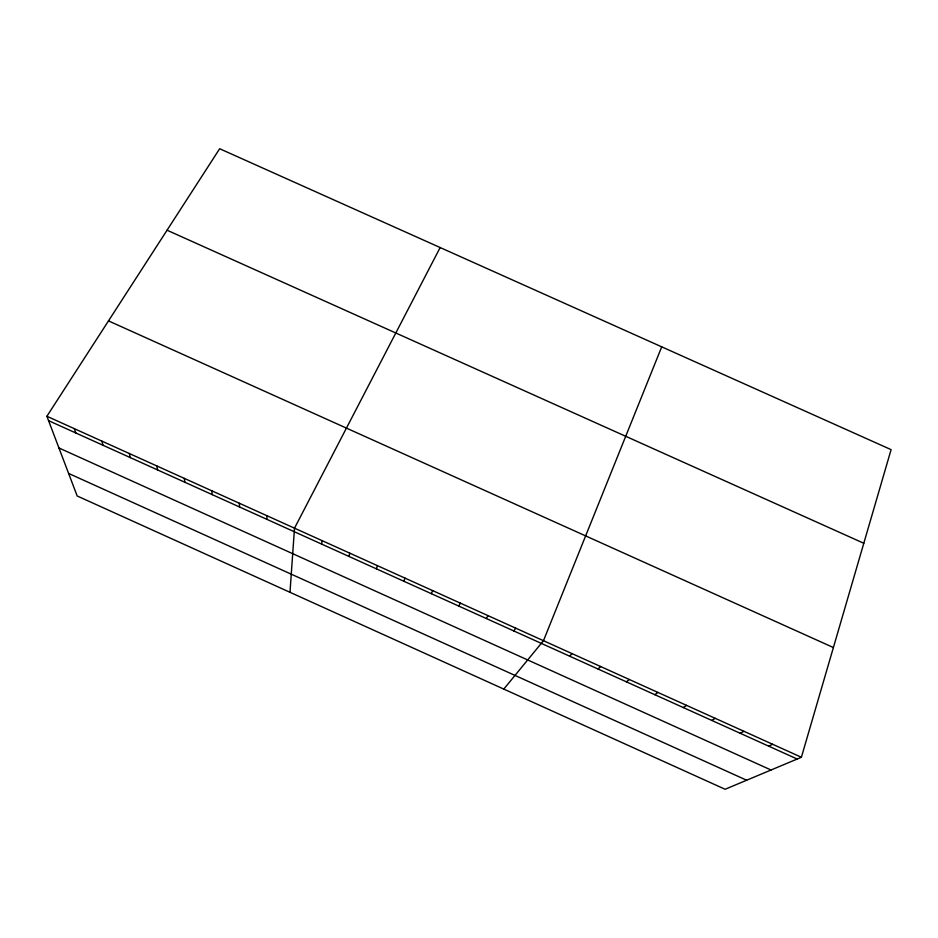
<?xml version="1.0" encoding="UTF-8"?>
<svg xmlns="http://www.w3.org/2000/svg" width="938" height="938" viewBox="0 0 938 938"><rect width="100%" height="100%" fill="white"/><g stroke="black" fill="none" stroke-linecap="round" stroke-linejoin="round"><path stroke-width="1.41" d="M266.896 519.347L266.931 515.712M289.983 592.3L294.509 528.176L440.156 247.538M321.64 544.087L322.097 540.651M349.03 556.469L349.71 553.127M376.455 568.862L377.346 565.614M801.392 757.271L891.1 449.642L219.668 148.732L46.9 416.273L77.174 495.968L725.109 789.268L801.392 757.271L46.9 416.273M403.879 581.267L404.981 578.113M661.712 346.837L543.465 640.701L503.788 689.078M431.328 593.672L432.653 590.612M458.788 606.077L460.324 603.122M486.271 618.505L488.018 615.645M513.766 630.934L515.736 628.167M569.636 656.19L572.051 653.622M598.022 669.017L600.66 666.543M626.42 681.844L629.281 679.487M654.841 694.695L657.913 692.42M683.274 707.545L686.581 705.376M711.719 720.407L715.248 718.344M740.188 733.27L743.951 731.312M768.679 746.144L772.654 744.28M167.058 230.209L863.792 543.266M108.491 320.89L833.39 647.537M48.565 420.658L797.183 759.03M58.942 447.965L771.036 770.004M68.626 473.444L746.648 780.228M74.348 428.678L75.802 432.969M101.808 441.095L103.051 445.292M129.292 453.511L130.312 457.615M156.787 465.94L157.596 469.95M184.294 478.368L184.903 482.284M211.824 490.809L212.211 494.631M239.366 503.26L239.542 506.989"/></g></svg>
